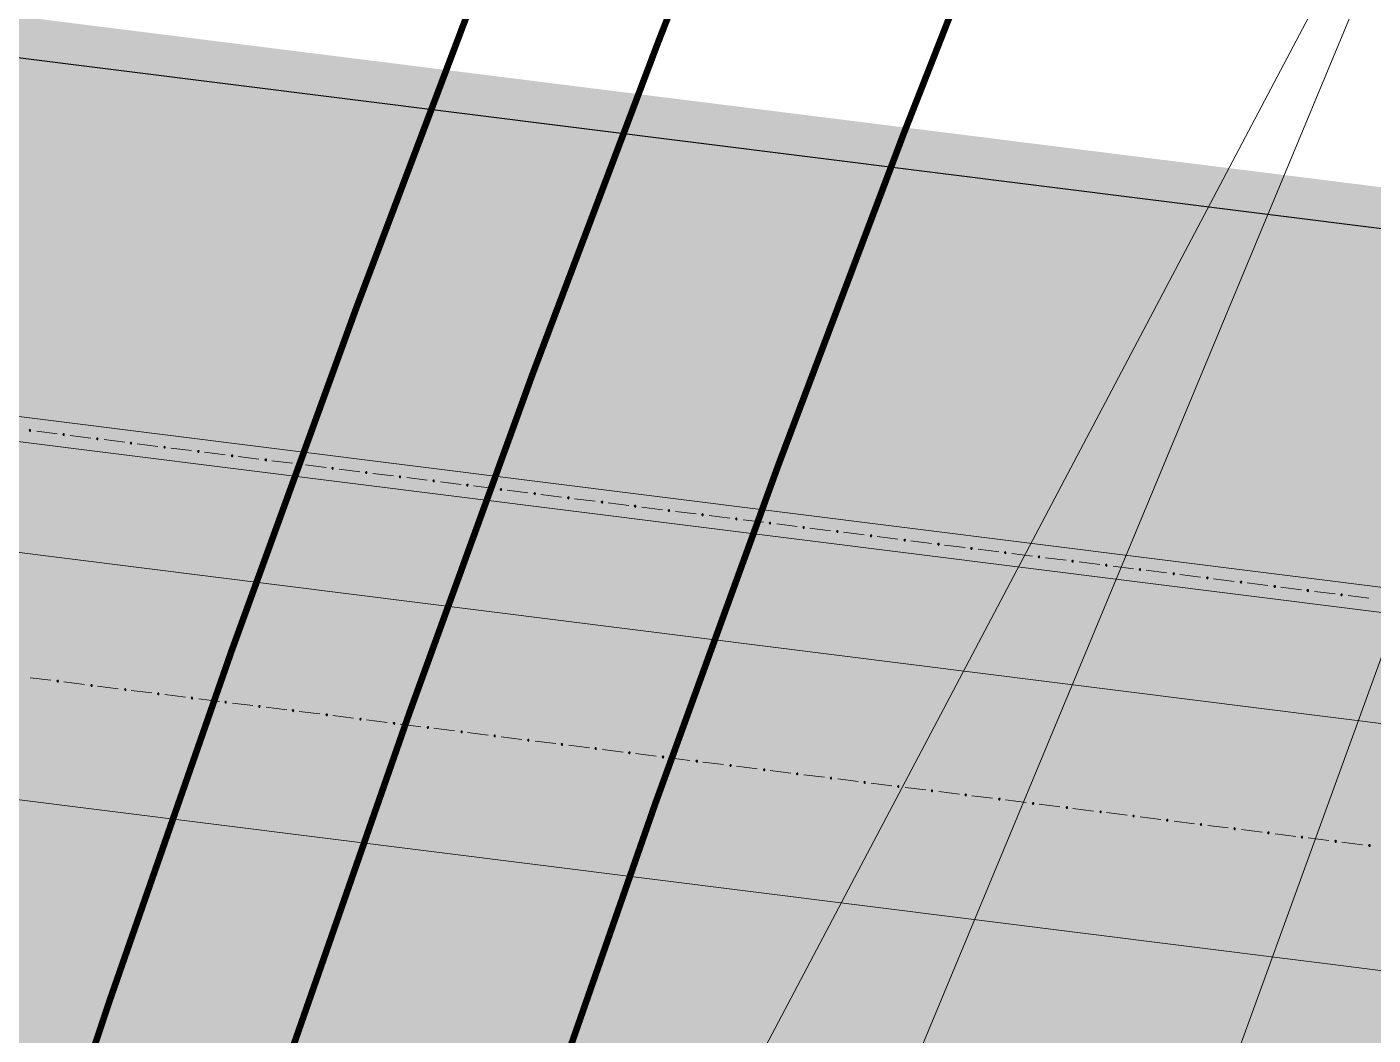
# Model space of a CAD drawing. Header units: metres. Extents: x -4 to 509425, y 7549 to 4732445.
# Drawn here: x 476002.82 to 476019.26, y 4719789.61 to 4719801.93 of the extents above; entities that cross this region are included whole.
import ezdxf

# ---------------------------------------------------------------- set-up
doc = ezdxf.new("R2010")
doc.units = ezdxf.units.M
doc.header["$LTSCALE"] = 0.01
doc.header["$MEASUREMENT"] = 0
doc.linetypes.add('DASHDOT', pattern=[1, 0.5, -0.25, 0, -0.25])
doc.layers.get('0').update_dxf_attribs({"lineweight": 0})
for name, color, linetype in [('_SUBESTACIÓN', 1, 'Continuous'), ('AFECTACION', 7, 'Continuous'), ('NUDO GAROÑA', 211, 'Continuous'), ('SUBESTACION LA VID', 253, 'Continuous')]:
    doc.layers.add(name, color=color, linetype=linetype)
doc.layers.add('Dist. Explosiva (Arbolado)', color=68, linetype='Continuous', lineweight=0)
doc.layers.add('Zona No Edificación', color=250, linetype='Continuous', lineweight=0)

# ---------------------------------------------------------------- blocks, each defined once
blk = doc.blocks.new('A$Cfff6051d')
at = {"layer": 'SUBESTACION LA VID', "transparency": 33554687}
h = blk.add_hatch(color=256, dxfattribs=at)
h.dxf.hatch_style = 2
h.paths.add_polyline_path([(476002.865, 4719796.996), (476002.866, 4719797.005), (476002.858, 4719797.006), (476002.848, 4719796.998), (476002.856, 4719796.989), (476002.864, 4719796.988)])
h = blk.add_hatch(color=256, dxfattribs=at)
h.dxf.hatch_style = 2
h.paths.add_polyline_path([(476003.277, 4719796.945), (476003.278, 4719796.953), (476003.269, 4719796.954), (476003.26, 4719796.947), (476003.267, 4719796.937), (476003.276, 4719796.936)])
h = blk.add_hatch(color=256, dxfattribs=at)
h.dxf.hatch_style = 2
h.paths.add_polyline_path([(476003.688, 4719796.893), (476003.689, 4719796.902), (476003.681, 4719796.903), (476003.671, 4719796.895), (476003.679, 4719796.886), (476003.687, 4719796.885)])
h = blk.add_hatch(color=256, dxfattribs=at)
h.dxf.hatch_style = 2
h.paths.add_polyline_path([(476004.1, 4719796.842), (476004.101, 4719796.85), (476004.092, 4719796.851), (476004.083, 4719796.844), (476004.09, 4719796.834), (476004.099, 4719796.833)])
h = blk.add_hatch(color=256, dxfattribs=at)
h.dxf.hatch_style = 2
h.paths.add_polyline_path([(476004.511, 4719796.79), (476004.512, 4719796.798), (476004.504, 4719796.799), (476004.495, 4719796.792), (476004.502, 4719796.783), (476004.51, 4719796.782)])
h = blk.add_hatch(color=256, dxfattribs=at)
h.dxf.hatch_style = 2
h.paths.add_polyline_path([(476004.923, 4719796.738), (476004.924, 4719796.747), (476004.916, 4719796.748), (476004.906, 4719796.74), (476004.914, 4719796.731), (476004.922, 4719796.73)])
h = blk.add_hatch(color=256, dxfattribs=at)
h.dxf.hatch_style = 2
h.paths.add_polyline_path([(476005.335, 4719796.687), (476005.336, 4719796.695), (476005.327, 4719796.696), (476005.318, 4719796.689), (476005.325, 4719796.679), (476005.334, 4719796.678)])
h = blk.add_hatch(color=256, dxfattribs=at)
h.dxf.hatch_style = 2
h.paths.add_polyline_path([(476005.746, 4719796.635), (476005.747, 4719796.644), (476005.739, 4719796.645), (476005.729, 4719796.637), (476005.737, 4719796.628), (476005.745, 4719796.627)])
h = blk.add_hatch(color=256, dxfattribs=at)
h.dxf.hatch_style = 2
h.paths.add_polyline_path([(476006.158, 4719796.584), (476006.159, 4719796.592), (476006.151, 4719796.593), (476006.141, 4719796.586), (476006.148, 4719796.576), (476006.157, 4719796.575)])
h = blk.add_hatch(color=256, dxfattribs=at)
h.dxf.hatch_style = 2
h.paths.add_polyline_path([(476006.561, 4719796.533), (476006.562, 4719796.541), (476006.554, 4719796.542), (476006.544, 4719796.535), (476006.552, 4719796.526), (476006.56, 4719796.525)])
h = blk.add_hatch(color=256, dxfattribs=at)
h.dxf.hatch_style = 2
h.paths.add_polyline_path([(476006.973, 4719796.481), (476006.974, 4719796.49), (476006.965, 4719796.491), (476006.956, 4719796.483), (476006.963, 4719796.474), (476006.972, 4719796.473)])
h = blk.add_hatch(color=256, dxfattribs=at)
h.dxf.hatch_style = 2
h.paths.add_polyline_path([(476007.384, 4719796.43), (476007.385, 4719796.438), (476007.377, 4719796.439), (476007.368, 4719796.432), (476007.375, 4719796.422), (476007.383, 4719796.421)])
h = blk.add_hatch(color=256, dxfattribs=at)
h.dxf.hatch_style = 2
h.paths.add_polyline_path([(476007.796, 4719796.378), (476007.797, 4719796.387), (476007.789, 4719796.388), (476007.779, 4719796.38), (476007.786, 4719796.371), (476007.795, 4719796.37)])
h = blk.add_hatch(color=256, dxfattribs=at)
h.dxf.hatch_style = 2
h.paths.add_polyline_path([(476008.208, 4719796.327), (476008.209, 4719796.335), (476008.2, 4719796.336), (476008.191, 4719796.329), (476008.198, 4719796.319), (476008.207, 4719796.318)])
h = blk.add_hatch(color=256, dxfattribs=at)
h.dxf.hatch_style = 2
h.paths.add_polyline_path([(476008.619, 4719796.275), (476008.62, 4719796.283), (476008.612, 4719796.284), (476008.602, 4719796.277), (476008.61, 4719796.268), (476008.618, 4719796.267)])
h = blk.add_hatch(color=256, dxfattribs=at)
h.dxf.hatch_style = 2
h.paths.add_polyline_path([(476009.031, 4719796.223), (476009.032, 4719796.232), (476009.023, 4719796.233), (476009.014, 4719796.225), (476009.021, 4719796.216), (476009.03, 4719796.215)])
h = blk.add_hatch(color=256, dxfattribs=at)
h.dxf.hatch_style = 2
h.paths.add_polyline_path([(476009.442, 4719796.172), (476009.443, 4719796.18), (476009.435, 4719796.181), (476009.426, 4719796.174), (476009.433, 4719796.164), (476009.441, 4719796.163)])
h = blk.add_hatch(color=256, dxfattribs=at)
h.dxf.hatch_style = 2
h.paths.add_polyline_path([(476009.854, 4719796.12), (476009.855, 4719796.129), (476009.847, 4719796.13), (476009.837, 4719796.122), (476009.845, 4719796.113), (476009.853, 4719796.112)])
h = blk.add_hatch(color=256, dxfattribs=at)
h.dxf.hatch_style = 2
h.paths.add_polyline_path([(476010.257, 4719796.07), (476010.258, 4719796.078), (476010.25, 4719796.079), (476010.24, 4719796.072), (476010.248, 4719796.062), (476010.256, 4719796.061)])
h = blk.add_hatch(color=256, dxfattribs=at)
h.dxf.hatch_style = 2
h.paths.add_polyline_path([(476010.669, 4719796.018), (476010.67, 4719796.026), (476010.662, 4719796.027), (476010.652, 4719796.02), (476010.659, 4719796.011), (476010.668, 4719796.01)])
h = blk.add_hatch(color=256, dxfattribs=at)
h.dxf.hatch_style = 2
h.paths.add_polyline_path([(476011.08, 4719795.966), (476011.082, 4719795.975), (476011.073, 4719795.976), (476011.064, 4719795.968), (476011.071, 4719795.959), (476011.079, 4719795.958)])
h = blk.add_hatch(color=256, dxfattribs=at)
h.dxf.hatch_style = 2
h.paths.add_polyline_path([(476011.492, 4719795.915), (476011.493, 4719795.923), (476011.485, 4719795.924), (476011.475, 4719795.917), (476011.483, 4719795.907), (476011.491, 4719795.906)])
h = blk.add_hatch(color=256, dxfattribs=at)
h.dxf.hatch_style = 2
h.paths.add_polyline_path([(476011.904, 4719795.863), (476011.905, 4719795.872), (476011.896, 4719795.873), (476011.887, 4719795.865), (476011.894, 4719795.856), (476011.903, 4719795.855)])
h = blk.add_hatch(color=256, dxfattribs=at)
h.dxf.hatch_style = 2
h.paths.add_polyline_path([(476012.315, 4719795.812), (476012.316, 4719795.82), (476012.308, 4719795.821), (476012.299, 4719795.814), (476012.306, 4719795.804), (476012.314, 4719795.803)])
h = blk.add_hatch(color=256, dxfattribs=at)
h.dxf.hatch_style = 2
h.paths.add_polyline_path([(476012.727, 4719795.76), (476012.728, 4719795.768), (476012.72, 4719795.769), (476012.71, 4719795.762), (476012.717, 4719795.753), (476012.726, 4719795.752)])
h = blk.add_hatch(color=256, dxfattribs=at)
h.dxf.hatch_style = 2
h.paths.add_polyline_path([(476013.139, 4719795.708), (476013.14, 4719795.717), (476013.131, 4719795.718), (476013.122, 4719795.71), (476013.129, 4719795.701), (476013.138, 4719795.7)])
h = blk.add_hatch(color=256, dxfattribs=at)
h.dxf.hatch_style = 2
h.paths.add_polyline_path([(476013.55, 4719795.657), (476013.551, 4719795.665), (476013.543, 4719795.666), (476013.533, 4719795.659), (476013.541, 4719795.649), (476013.549, 4719795.648)])
h = blk.add_hatch(color=256, dxfattribs=at)
h.dxf.hatch_style = 2
h.paths.add_polyline_path([(476013.962, 4719795.605), (476013.963, 4719795.614), (476013.954, 4719795.615), (476013.945, 4719795.607), (476013.952, 4719795.598), (476013.961, 4719795.597)])
h = blk.add_hatch(color=256, dxfattribs=at)
h.dxf.hatch_style = 2
h.paths.add_polyline_path([(476014.365, 4719795.555), (476014.366, 4719795.563), (476014.358, 4719795.564), (476014.348, 4719795.557), (476014.356, 4719795.547), (476014.364, 4719795.546)])
h = blk.add_hatch(color=256, dxfattribs=at)
h.dxf.hatch_style = 2
h.paths.add_polyline_path([(476014.777, 4719795.503), (476014.778, 4719795.511), (476014.769, 4719795.512), (476014.76, 4719795.505), (476014.767, 4719795.496), (476014.776, 4719795.495)])
h = blk.add_hatch(color=256, dxfattribs=at)
h.dxf.hatch_style = 2
h.paths.add_polyline_path([(476015.188, 4719795.451), (476015.189, 4719795.46), (476015.181, 4719795.461), (476015.171, 4719795.453), (476015.179, 4719795.444), (476015.187, 4719795.443)])
h = blk.add_hatch(color=256, dxfattribs=at)
h.dxf.hatch_style = 2
h.paths.add_polyline_path([(476015.6, 4719795.4), (476015.601, 4719795.408), (476015.593, 4719795.409), (476015.583, 4719795.402), (476015.59, 4719795.392), (476015.599, 4719795.391)])
h = blk.add_hatch(color=256, dxfattribs=at)
h.dxf.hatch_style = 2
h.paths.add_polyline_path([(476016.011, 4719795.348), (476016.013, 4719795.357), (476016.004, 4719795.358), (476015.995, 4719795.35), (476016.002, 4719795.341), (476016.01, 4719795.34)])
h = blk.add_hatch(color=256, dxfattribs=at)
h.dxf.hatch_style = 2
h.paths.add_polyline_path([(476016.423, 4719795.297), (476016.424, 4719795.305), (476016.416, 4719795.306), (476016.406, 4719795.299), (476016.414, 4719795.289), (476016.422, 4719795.288)])
h = blk.add_hatch(color=256, dxfattribs=at)
h.dxf.hatch_style = 2
h.paths.add_polyline_path([(476016.835, 4719795.245), (476016.836, 4719795.253), (476016.827, 4719795.254), (476016.818, 4719795.247), (476016.825, 4719795.238), (476016.834, 4719795.237)])
h = blk.add_hatch(color=256, dxfattribs=at)
h.dxf.hatch_style = 2
h.paths.add_polyline_path([(476017.246, 4719795.193), (476017.247, 4719795.202), (476017.239, 4719795.203), (476017.23, 4719795.195), (476017.237, 4719795.186), (476017.245, 4719795.185)])
h = blk.add_hatch(color=256, dxfattribs=at)
h.dxf.hatch_style = 2
h.paths.add_polyline_path([(476017.658, 4719795.142), (476017.659, 4719795.15), (476017.651, 4719795.151), (476017.641, 4719795.144), (476017.648, 4719795.134), (476017.657, 4719795.133)])
h = blk.add_hatch(color=256, dxfattribs=at)
h.dxf.hatch_style = 2
h.paths.add_polyline_path([(476018.07, 4719795.09), (476018.071, 4719795.099), (476018.062, 4719795.1), (476018.053, 4719795.092), (476018.06, 4719795.083), (476018.069, 4719795.082)])
h = blk.add_hatch(color=256, dxfattribs=at)
h.dxf.hatch_style = 2
h.paths.add_polyline_path([(476018.473, 4719795.04), (476018.474, 4719795.048), (476018.465, 4719795.049), (476018.456, 4719795.042), (476018.463, 4719795.032), (476018.472, 4719795.031)])
h = blk.add_hatch(color=256, dxfattribs=at)
h.dxf.hatch_style = 2
h.paths.add_polyline_path([(476018.884, 4719794.988), (476018.885, 4719794.996), (476018.877, 4719794.997), (476018.868, 4719794.99), (476018.875, 4719794.981), (476018.883, 4719794.98)])
h = blk.add_hatch(color=256, dxfattribs=at)
h.dxf.hatch_style = 2
h.paths.add_polyline_path([(476003.206, 4719793.933), (476003.207, 4719793.942), (476003.199, 4719793.943), (476003.189, 4719793.935), (476003.197, 4719793.926), (476003.205, 4719793.925)])
h = blk.add_hatch(color=256, dxfattribs=at)
h.dxf.hatch_style = 2
h.paths.add_polyline_path([(476003.618, 4719793.882), (476003.619, 4719793.89), (476003.61, 4719793.891), (476003.601, 4719793.884), (476003.608, 4719793.874), (476003.617, 4719793.873)])
h = blk.add_hatch(color=256, dxfattribs=at)
h.dxf.hatch_style = 2
h.paths.add_polyline_path([(476004.029, 4719793.83), (476004.03, 4719793.838), (476004.022, 4719793.839), (476004.013, 4719793.832), (476004.02, 4719793.823), (476004.028, 4719793.821)])
h = blk.add_hatch(color=256, dxfattribs=at)
h.dxf.hatch_style = 2
h.paths.add_polyline_path([(476004.433, 4719793.779), (476004.434, 4719793.788), (476004.425, 4719793.789), (476004.416, 4719793.781), (476004.423, 4719793.772), (476004.432, 4719793.771)])
h = blk.add_hatch(color=256, dxfattribs=at)
h.dxf.hatch_style = 2
h.paths.add_polyline_path([(476004.844, 4719793.728), (476004.845, 4719793.736), (476004.837, 4719793.737), (476004.827, 4719793.73), (476004.835, 4719793.72), (476004.843, 4719793.719)])
h = blk.add_hatch(color=256, dxfattribs=at)
h.dxf.hatch_style = 2
h.paths.add_polyline_path([(476005.256, 4719793.676), (476005.257, 4719793.685), (476005.249, 4719793.686), (476005.239, 4719793.678), (476005.246, 4719793.669), (476005.255, 4719793.668)])
h = blk.add_hatch(color=256, dxfattribs=at)
h.dxf.hatch_style = 2
h.paths.add_polyline_path([(476005.667, 4719793.625), (476005.669, 4719793.633), (476005.66, 4719793.634), (476005.651, 4719793.627), (476005.658, 4719793.617), (476005.666, 4719793.616)])
h = blk.add_hatch(color=256, dxfattribs=at)
h.dxf.hatch_style = 2
h.paths.add_polyline_path([(476006.079, 4719793.573), (476006.08, 4719793.581), (476006.072, 4719793.582), (476006.062, 4719793.575), (476006.07, 4719793.566), (476006.078, 4719793.565)])
h = blk.add_hatch(color=256, dxfattribs=at)
h.dxf.hatch_style = 2
h.paths.add_polyline_path([(476006.491, 4719793.521), (476006.492, 4719793.53), (476006.483, 4719793.531), (476006.474, 4719793.523), (476006.481, 4719793.514), (476006.49, 4719793.513)])
h = blk.add_hatch(color=256, dxfattribs=at)
h.dxf.hatch_style = 2
h.paths.add_polyline_path([(476006.902, 4719793.47), (476006.903, 4719793.478), (476006.895, 4719793.479), (476006.886, 4719793.472), (476006.893, 4719793.462), (476006.901, 4719793.461)])
h = blk.add_hatch(color=256, dxfattribs=at)
h.dxf.hatch_style = 2
h.paths.add_polyline_path([(476007.314, 4719793.418), (476007.315, 4719793.427), (476007.307, 4719793.428), (476007.297, 4719793.42), (476007.304, 4719793.411), (476007.313, 4719793.41)])
h = blk.add_hatch(color=256, dxfattribs=at)
h.dxf.hatch_style = 2
h.paths.add_polyline_path([(476007.726, 4719793.367), (476007.727, 4719793.375), (476007.718, 4719793.376), (476007.709, 4719793.369), (476007.716, 4719793.359), (476007.724, 4719793.358)])
h = blk.add_hatch(color=256, dxfattribs=at)
h.dxf.hatch_style = 2
h.paths.add_polyline_path([(476008.137, 4719793.315), (476008.138, 4719793.323), (476008.13, 4719793.324), (476008.12, 4719793.317), (476008.128, 4719793.308), (476008.136, 4719793.307)])
h = blk.add_hatch(color=256, dxfattribs=at)
h.dxf.hatch_style = 2
h.paths.add_polyline_path([(476008.54, 4719793.264), (476008.541, 4719793.273), (476008.533, 4719793.274), (476008.524, 4719793.266), (476008.531, 4719793.257), (476008.539, 4719793.256)])
h = blk.add_hatch(color=256, dxfattribs=at)
h.dxf.hatch_style = 2
h.paths.add_polyline_path([(476008.952, 4719793.213), (476008.953, 4719793.221), (476008.945, 4719793.222), (476008.935, 4719793.215), (476008.943, 4719793.205), (476008.951, 4719793.204)])
h = blk.add_hatch(color=256, dxfattribs=at)
h.dxf.hatch_style = 2
h.paths.add_polyline_path([(476009.364, 4719793.161), (476009.365, 4719793.17), (476009.356, 4719793.171), (476009.347, 4719793.163), (476009.354, 4719793.154), (476009.363, 4719793.153)])
h = blk.add_hatch(color=256, dxfattribs=at)
h.dxf.hatch_style = 2
h.paths.add_polyline_path([(476009.775, 4719793.11), (476009.776, 4719793.118), (476009.768, 4719793.119), (476009.758, 4719793.112), (476009.766, 4719793.102), (476009.774, 4719793.101)])
h = blk.add_hatch(color=256, dxfattribs=at)
h.dxf.hatch_style = 2
h.paths.add_polyline_path([(476010.187, 4719793.058), (476010.188, 4719793.066), (476010.18, 4719793.067), (476010.17, 4719793.06), (476010.177, 4719793.051), (476010.186, 4719793.05)])
h = blk.add_hatch(color=256, dxfattribs=at)
h.dxf.hatch_style = 2
h.paths.add_polyline_path([(476010.598, 4719793.006), (476010.6, 4719793.015), (476010.591, 4719793.016), (476010.582, 4719793.008), (476010.589, 4719792.999), (476010.597, 4719792.998)])
h = blk.add_hatch(color=256, dxfattribs=at)
h.dxf.hatch_style = 2
h.paths.add_polyline_path([(476011.01, 4719792.955), (476011.011, 4719792.963), (476011.003, 4719792.964), (476010.993, 4719792.957), (476011.001, 4719792.947), (476011.009, 4719792.946)])
h = blk.add_hatch(color=256, dxfattribs=at)
h.dxf.hatch_style = 2
h.paths.add_polyline_path([(476011.422, 4719792.903), (476011.423, 4719792.912), (476011.414, 4719792.913), (476011.405, 4719792.905), (476011.412, 4719792.896), (476011.421, 4719792.895)])
h = blk.add_hatch(color=256, dxfattribs=at)
h.dxf.hatch_style = 2
h.paths.add_polyline_path([(476011.833, 4719792.852), (476011.834, 4719792.86), (476011.826, 4719792.861), (476011.817, 4719792.854), (476011.824, 4719792.844), (476011.832, 4719792.843)])
h = blk.add_hatch(color=256, dxfattribs=at)
h.dxf.hatch_style = 2
h.paths.add_polyline_path([(476012.237, 4719792.801), (476012.238, 4719792.809), (476012.229, 4719792.81), (476012.22, 4719792.803), (476012.227, 4719792.794), (476012.235, 4719792.793)])
h = blk.add_hatch(color=256, dxfattribs=at)
h.dxf.hatch_style = 2
h.paths.add_polyline_path([(476012.648, 4719792.749), (476012.649, 4719792.758), (476012.641, 4719792.759), (476012.631, 4719792.751), (476012.639, 4719792.742), (476012.647, 4719792.741)])
h = blk.add_hatch(color=256, dxfattribs=at)
h.dxf.hatch_style = 2
h.paths.add_polyline_path([(476013.06, 4719792.698), (476013.061, 4719792.706), (476013.052, 4719792.707), (476013.043, 4719792.7), (476013.05, 4719792.69), (476013.059, 4719792.689)])
h = blk.add_hatch(color=256, dxfattribs=at)
h.dxf.hatch_style = 2
h.paths.add_polyline_path([(476013.471, 4719792.646), (476013.472, 4719792.655), (476013.464, 4719792.656), (476013.455, 4719792.648), (476013.462, 4719792.639), (476013.47, 4719792.638)])
h = blk.add_hatch(color=256, dxfattribs=at)
h.dxf.hatch_style = 2
h.paths.add_polyline_path([(476013.883, 4719792.595), (476013.884, 4719792.603), (476013.876, 4719792.604), (476013.866, 4719792.597), (476013.874, 4719792.587), (476013.882, 4719792.586)])
h = blk.add_hatch(color=256, dxfattribs=at)
h.dxf.hatch_style = 2
h.paths.add_polyline_path([(476014.295, 4719792.543), (476014.296, 4719792.551), (476014.287, 4719792.552), (476014.278, 4719792.545), (476014.285, 4719792.536), (476014.294, 4719792.535)])
h = blk.add_hatch(color=256, dxfattribs=at)
h.dxf.hatch_style = 2
h.paths.add_polyline_path([(476014.706, 4719792.491), (476014.707, 4719792.5), (476014.699, 4719792.501), (476014.689, 4719792.493), (476014.697, 4719792.484), (476014.705, 4719792.483)])
h = blk.add_hatch(color=256, dxfattribs=at)
h.dxf.hatch_style = 2
h.paths.add_polyline_path([(476015.118, 4719792.44), (476015.119, 4719792.448), (476015.11, 4719792.449), (476015.101, 4719792.442), (476015.108, 4719792.432), (476015.117, 4719792.431)])
h = blk.add_hatch(color=256, dxfattribs=at)
h.dxf.hatch_style = 2
h.paths.add_polyline_path([(476015.529, 4719792.388), (476015.531, 4719792.397), (476015.522, 4719792.398), (476015.513, 4719792.39), (476015.52, 4719792.381), (476015.528, 4719792.38)])
h = blk.add_hatch(color=256, dxfattribs=at)
h.dxf.hatch_style = 2
h.paths.add_polyline_path([(476015.941, 4719792.337), (476015.942, 4719792.345), (476015.934, 4719792.346), (476015.924, 4719792.339), (476015.932, 4719792.329), (476015.94, 4719792.328)])
h = blk.add_hatch(color=256, dxfattribs=at)
h.dxf.hatch_style = 2
h.paths.add_polyline_path([(476016.344, 4719792.286), (476016.345, 4719792.294), (476016.337, 4719792.295), (476016.327, 4719792.288), (476016.335, 4719792.279), (476016.343, 4719792.278)])
h = blk.add_hatch(color=256, dxfattribs=at)
h.dxf.hatch_style = 2
h.paths.add_polyline_path([(476016.756, 4719792.234), (476016.757, 4719792.243), (476016.749, 4719792.244), (476016.739, 4719792.236), (476016.746, 4719792.227), (476016.755, 4719792.226)])
h = blk.add_hatch(color=256, dxfattribs=at)
h.dxf.hatch_style = 2
h.paths.add_polyline_path([(476017.168, 4719792.183), (476017.169, 4719792.191), (476017.16, 4719792.192), (476017.151, 4719792.185), (476017.158, 4719792.175), (476017.166, 4719792.174)])
h = blk.add_hatch(color=256, dxfattribs=at)
h.dxf.hatch_style = 2
h.paths.add_polyline_path([(476017.579, 4719792.131), (476017.58, 4719792.14), (476017.572, 4719792.141), (476017.562, 4719792.133), (476017.57, 4719792.124), (476017.578, 4719792.123)])
h = blk.add_hatch(color=256, dxfattribs=at)
h.dxf.hatch_style = 2
h.paths.add_polyline_path([(476017.991, 4719792.08), (476017.992, 4719792.088), (476017.983, 4719792.089), (476017.974, 4719792.082), (476017.981, 4719792.072), (476017.99, 4719792.071)])
h = blk.add_hatch(color=256, dxfattribs=at)
h.dxf.hatch_style = 2
h.paths.add_polyline_path([(476018.402, 4719792.028), (476018.403, 4719792.036), (476018.395, 4719792.037), (476018.386, 4719792.03), (476018.393, 4719792.021), (476018.401, 4719792.02)])
h = blk.add_hatch(color=256, dxfattribs=at)
h.dxf.hatch_style = 2
h.paths.add_polyline_path([(476018.814, 4719791.976), (476018.815, 4719791.985), (476018.807, 4719791.986), (476018.797, 4719791.978), (476018.805, 4719791.969), (476018.813, 4719791.968)])
h = blk.add_hatch(color=256, dxfattribs=at)
h.dxf.hatch_style = 2
h.paths.add_polyline_path([(476019.226, 4719791.925), (476019.227, 4719791.933), (476019.218, 4719791.934), (476019.209, 4719791.927), (476019.216, 4719791.917), (476019.225, 4719791.916)])
at = {"layer": 'SUBESTACION LA VID', "lineweight": 15}
for p, q in [((476079.768, 4719785.845), (475981.3, 4719798.19)), ((476002.941, 4719796.987), (476003.193, 4719796.955)), ((476003.352, 4719796.935), (476003.604, 4719796.904)), ((476003.764, 4719796.884), (476004.016, 4719796.852)), ((476004.167, 4719796.833), (476004.419, 4719796.802)), ((476004.579, 4719796.781), (476004.831, 4719796.75)), ((476004.99, 4719796.73), (476005.242, 4719796.698)), ((476005.402, 4719796.678), (476005.654, 4719796.647)), ((476005.813, 4719796.627), (476006.065, 4719796.595)), ((476006.225, 4719796.575), (476006.477, 4719796.543)), ((476006.637, 4719796.523), (476006.889, 4719796.492)), ((476007.048, 4719796.472), (476007.3, 4719796.44)), ((476007.46, 4719796.42), (476007.712, 4719796.389)), ((476007.872, 4719796.369), (476008.124, 4719796.337)), ((476008.275, 4719796.318), (476008.527, 4719796.287)), ((476008.686, 4719796.267), (476008.938, 4719796.235)), ((476009.098, 4719796.215), (476009.35, 4719796.183)), ((476009.51, 4719796.163), (476009.762, 4719796.132)), ((476009.921, 4719796.112), (476010.173, 4719796.08)), ((476010.333, 4719796.06), (476010.585, 4719796.028)), ((476010.744, 4719796.008), (476010.996, 4719795.977)), ((476011.156, 4719795.957), (476011.408, 4719795.925)), ((476011.568, 4719795.905), (476011.82, 4719795.874)), ((476011.979, 4719795.854), (476012.231, 4719795.822)), ((476012.383, 4719795.803), (476012.635, 4719795.772)), ((476012.794, 4719795.752), (476013.046, 4719795.72)), ((476013.206, 4719795.7), (476013.458, 4719795.668)), ((476013.617, 4719795.648), (476013.869, 4719795.617)), ((476014.029, 4719795.597), (476014.281, 4719795.565)), ((476014.441, 4719795.545), (476014.693, 4719795.514)), ((476014.852, 4719795.494), (476015.104, 4719795.462)), ((476015.264, 4719795.442), (476015.516, 4719795.41)), ((476015.675, 4719795.39), (476015.927, 4719795.359)), ((476078.404, 4719782.995), (475980.927, 4719795.216)), ((476016.087, 4719795.339), (476016.339, 4719795.307)), ((476016.49, 4719795.288), (476016.742, 4719795.257)), ((476016.902, 4719795.237), (476017.154, 4719795.205)), ((476017.314, 4719795.185), (476017.566, 4719795.153)), ((476017.725, 4719795.133), (476017.977, 4719795.102)), ((476018.137, 4719795.082), (476018.389, 4719795.05)), ((476018.548, 4719795.03), (476018.8, 4719794.999)), ((476018.96, 4719794.979), (476019.212, 4719794.947)), ((476003.114, 4719793.945), (476002.862, 4719793.976)), ((476003.525, 4719793.893), (476003.273, 4719793.925)), ((476003.937, 4719793.841), (476003.685, 4719793.873)), ((476004.349, 4719793.79), (476004.097, 4719793.821)), ((476004.76, 4719793.738), (476004.508, 4719793.77)), ((476005.172, 4719793.687), (476004.92, 4719793.718)), ((476005.583, 4719793.635), (476005.331, 4719793.667)), ((476005.995, 4719793.583), (476005.743, 4719793.615)), ((476006.398, 4719793.533), (476006.146, 4719793.565)), ((476006.81, 4719793.481), (476006.558, 4719793.513)), ((476007.222, 4719793.43), (476006.97, 4719793.461)), ((476007.633, 4719793.378), (476007.381, 4719793.41)), ((476008.045, 4719793.326), (476007.793, 4719793.358)), ((476008.456, 4719793.275), (476008.204, 4719793.306)), ((476008.868, 4719793.223), (476008.616, 4719793.255)), ((476009.28, 4719793.172), (476009.028, 4719793.203)), ((476009.691, 4719793.12), (476009.439, 4719793.152)), ((476010.103, 4719793.068), (476009.851, 4719793.1)), ((476010.506, 4719793.018), (476010.254, 4719793.05)), ((476010.918, 4719792.966), (476010.666, 4719792.998)), ((476011.329, 4719792.915), (476011.077, 4719792.946)), ((476011.741, 4719792.863), (476011.489, 4719792.895)), ((476012.153, 4719792.812), (476011.901, 4719792.843)), ((476012.564, 4719792.76), (476012.312, 4719792.791)), ((476012.976, 4719792.708), (476012.724, 4719792.74)), ((476013.387, 4719792.657), (476013.135, 4719792.688)), ((476013.799, 4719792.605), (476013.547, 4719792.637)), ((476014.211, 4719792.553), (476013.959, 4719792.585)), ((476014.614, 4719792.503), (476014.362, 4719792.535)), ((476015.025, 4719792.451), (476014.773, 4719792.483)), ((476015.437, 4719792.4), (476015.185, 4719792.431)), ((476015.849, 4719792.348), (476015.597, 4719792.38)), ((476016.26, 4719792.297), (476016.008, 4719792.328)), ((476016.672, 4719792.245), (476016.42, 4719792.277)), ((476017.084, 4719792.193), (476016.832, 4719792.225)), ((476017.495, 4719792.142), (476017.243, 4719792.173)), ((476017.907, 4719792.09), (476017.655, 4719792.122)), ((476018.318, 4719792.038), (476018.066, 4719792.07)), ((476018.722, 4719791.988), (476018.47, 4719792.02)), ((476019.133, 4719791.936), (476018.881, 4719791.968))]:
    blk.add_line(p, q, dxfattribs=at)
for points in [[(475956.756, 4719712.129), (475967.964, 4719801.525), (476089.55, 4719786.282), (476086.094, 4719758.712), (476078.306, 4719696.592), (475956.719, 4719711.835)], [(475957.05, 4719712.092), (475968.22, 4719801.186), (476089.218, 4719786.017), (476085.8, 4719758.749), (476078.049, 4719696.923), (475957.05, 4719712.092)]]:
    blk.add_lwpolyline(points, dxfattribs=at)
at = {"layer": 'SUBESTACION LA VID'}
for points in [[(476002.865, 4719796.996), (476002.866, 4719797.005), (476002.858, 4719797.006), (476002.848, 4719796.998), (476002.856, 4719796.989), (476002.864, 4719796.988)], [(476003.277, 4719796.945), (476003.278, 4719796.953), (476003.269, 4719796.954), (476003.26, 4719796.947), (476003.267, 4719796.937), (476003.276, 4719796.936)], [(476003.688, 4719796.893), (476003.689, 4719796.902), (476003.681, 4719796.903), (476003.671, 4719796.895), (476003.679, 4719796.886), (476003.687, 4719796.885)], [(476004.1, 4719796.842), (476004.101, 4719796.85), (476004.092, 4719796.851), (476004.083, 4719796.844), (476004.09, 4719796.834), (476004.099, 4719796.833)], [(476004.511, 4719796.79), (476004.512, 4719796.798), (476004.504, 4719796.799), (476004.495, 4719796.792), (476004.502, 4719796.783), (476004.51, 4719796.782)], [(476004.923, 4719796.738), (476004.924, 4719796.747), (476004.916, 4719796.748), (476004.906, 4719796.74), (476004.914, 4719796.731), (476004.922, 4719796.73)], [(476005.335, 4719796.687), (476005.336, 4719796.695), (476005.327, 4719796.696), (476005.318, 4719796.689), (476005.325, 4719796.679), (476005.334, 4719796.678)], [(476005.746, 4719796.635), (476005.747, 4719796.644), (476005.739, 4719796.645), (476005.729, 4719796.637), (476005.737, 4719796.628), (476005.745, 4719796.627)], [(476006.158, 4719796.584), (476006.159, 4719796.592), (476006.151, 4719796.593), (476006.141, 4719796.586), (476006.148, 4719796.576), (476006.157, 4719796.575)], [(476006.561, 4719796.533), (476006.562, 4719796.541), (476006.554, 4719796.542), (476006.544, 4719796.535), (476006.552, 4719796.526), (476006.56, 4719796.525)], [(476006.973, 4719796.481), (476006.974, 4719796.49), (476006.965, 4719796.491), (476006.956, 4719796.483), (476006.963, 4719796.474), (476006.972, 4719796.473)], [(476007.384, 4719796.43), (476007.385, 4719796.438), (476007.377, 4719796.439), (476007.368, 4719796.432), (476007.375, 4719796.422), (476007.383, 4719796.421)], [(476007.796, 4719796.378), (476007.797, 4719796.387), (476007.789, 4719796.388), (476007.779, 4719796.38), (476007.786, 4719796.371), (476007.795, 4719796.37)], [(476008.208, 4719796.327), (476008.209, 4719796.335), (476008.2, 4719796.336), (476008.191, 4719796.329), (476008.198, 4719796.319), (476008.207, 4719796.318)], [(476008.619, 4719796.275), (476008.62, 4719796.283), (476008.612, 4719796.284), (476008.602, 4719796.277), (476008.61, 4719796.268), (476008.618, 4719796.267)], [(476009.031, 4719796.223), (476009.032, 4719796.232), (476009.023, 4719796.233), (476009.014, 4719796.225), (476009.021, 4719796.216), (476009.03, 4719796.215)], [(476009.442, 4719796.172), (476009.443, 4719796.18), (476009.435, 4719796.181), (476009.426, 4719796.174), (476009.433, 4719796.164), (476009.441, 4719796.163)], [(476009.854, 4719796.12), (476009.855, 4719796.129), (476009.847, 4719796.13), (476009.837, 4719796.122), (476009.845, 4719796.113), (476009.853, 4719796.112)], [(476010.257, 4719796.07), (476010.258, 4719796.078), (476010.25, 4719796.079), (476010.24, 4719796.072), (476010.248, 4719796.062), (476010.256, 4719796.061)], [(476010.669, 4719796.018), (476010.67, 4719796.026), (476010.662, 4719796.027), (476010.652, 4719796.02), (476010.659, 4719796.011), (476010.668, 4719796.01)], [(476011.08, 4719795.966), (476011.082, 4719795.975), (476011.073, 4719795.976), (476011.064, 4719795.968), (476011.071, 4719795.959), (476011.079, 4719795.958)], [(476011.492, 4719795.915), (476011.493, 4719795.923), (476011.485, 4719795.924), (476011.475, 4719795.917), (476011.483, 4719795.907), (476011.491, 4719795.906)], [(476011.904, 4719795.863), (476011.905, 4719795.872), (476011.896, 4719795.873), (476011.887, 4719795.865), (476011.894, 4719795.856), (476011.903, 4719795.855)], [(476012.315, 4719795.812), (476012.316, 4719795.82), (476012.308, 4719795.821), (476012.299, 4719795.814), (476012.306, 4719795.804), (476012.314, 4719795.803)], [(476012.727, 4719795.76), (476012.728, 4719795.768), (476012.72, 4719795.769), (476012.71, 4719795.762), (476012.717, 4719795.753), (476012.726, 4719795.752)], [(476013.139, 4719795.708), (476013.14, 4719795.717), (476013.131, 4719795.718), (476013.122, 4719795.71), (476013.129, 4719795.701), (476013.138, 4719795.7)], [(476013.55, 4719795.657), (476013.551, 4719795.665), (476013.543, 4719795.666), (476013.533, 4719795.659), (476013.541, 4719795.649), (476013.549, 4719795.648)], [(476013.962, 4719795.605), (476013.963, 4719795.614), (476013.954, 4719795.615), (476013.945, 4719795.607), (476013.952, 4719795.598), (476013.961, 4719795.597)], [(476014.365, 4719795.555), (476014.366, 4719795.563), (476014.358, 4719795.564), (476014.348, 4719795.557), (476014.356, 4719795.547), (476014.364, 4719795.546)], [(476014.777, 4719795.503), (476014.778, 4719795.511), (476014.769, 4719795.512), (476014.76, 4719795.505), (476014.767, 4719795.496), (476014.776, 4719795.495)], [(476015.188, 4719795.451), (476015.189, 4719795.46), (476015.181, 4719795.461), (476015.171, 4719795.453), (476015.179, 4719795.444), (476015.187, 4719795.443)], [(476015.6, 4719795.4), (476015.601, 4719795.408), (476015.593, 4719795.409), (476015.583, 4719795.402), (476015.59, 4719795.392), (476015.599, 4719795.391)], [(476016.011, 4719795.348), (476016.013, 4719795.357), (476016.004, 4719795.358), (476015.995, 4719795.35), (476016.002, 4719795.341), (476016.01, 4719795.34)], [(476016.423, 4719795.297), (476016.424, 4719795.305), (476016.416, 4719795.306), (476016.406, 4719795.299), (476016.414, 4719795.289), (476016.422, 4719795.288)], [(476016.835, 4719795.245), (476016.836, 4719795.253), (476016.827, 4719795.254), (476016.818, 4719795.247), (476016.825, 4719795.238), (476016.834, 4719795.237)], [(476017.246, 4719795.193), (476017.247, 4719795.202), (476017.239, 4719795.203), (476017.23, 4719795.195), (476017.237, 4719795.186), (476017.245, 4719795.185)], [(476017.658, 4719795.142), (476017.659, 4719795.15), (476017.651, 4719795.151), (476017.641, 4719795.144), (476017.648, 4719795.134), (476017.657, 4719795.133)], [(476018.07, 4719795.09), (476018.071, 4719795.099), (476018.062, 4719795.1), (476018.053, 4719795.092), (476018.06, 4719795.083), (476018.069, 4719795.082)], [(476018.473, 4719795.04), (476018.474, 4719795.048), (476018.465, 4719795.049), (476018.456, 4719795.042), (476018.463, 4719795.032), (476018.472, 4719795.031)], [(476018.884, 4719794.988), (476018.885, 4719794.996), (476018.877, 4719794.997), (476018.868, 4719794.99), (476018.875, 4719794.981), (476018.883, 4719794.98)], [(476003.206, 4719793.933), (476003.207, 4719793.942), (476003.199, 4719793.943), (476003.189, 4719793.935), (476003.197, 4719793.926), (476003.205, 4719793.925)], [(476003.618, 4719793.882), (476003.619, 4719793.89), (476003.61, 4719793.891), (476003.601, 4719793.884), (476003.608, 4719793.874), (476003.617, 4719793.873)], [(476004.029, 4719793.83), (476004.03, 4719793.838), (476004.022, 4719793.839), (476004.013, 4719793.832), (476004.02, 4719793.823), (476004.028, 4719793.821)], [(476004.433, 4719793.779), (476004.434, 4719793.788), (476004.425, 4719793.789), (476004.416, 4719793.781), (476004.423, 4719793.772), (476004.432, 4719793.771)], [(476004.844, 4719793.728), (476004.845, 4719793.736), (476004.837, 4719793.737), (476004.827, 4719793.73), (476004.835, 4719793.72), (476004.843, 4719793.719)], [(476005.256, 4719793.676), (476005.257, 4719793.685), (476005.249, 4719793.686), (476005.239, 4719793.678), (476005.246, 4719793.669), (476005.255, 4719793.668)], [(476005.667, 4719793.625), (476005.669, 4719793.633), (476005.66, 4719793.634), (476005.651, 4719793.627), (476005.658, 4719793.617), (476005.666, 4719793.616)], [(476006.079, 4719793.573), (476006.08, 4719793.581), (476006.072, 4719793.582), (476006.062, 4719793.575), (476006.07, 4719793.566), (476006.078, 4719793.565)], [(476006.491, 4719793.521), (476006.492, 4719793.53), (476006.483, 4719793.531), (476006.474, 4719793.523), (476006.481, 4719793.514), (476006.49, 4719793.513)], [(476006.902, 4719793.47), (476006.903, 4719793.478), (476006.895, 4719793.479), (476006.886, 4719793.472), (476006.893, 4719793.462), (476006.901, 4719793.461)], [(476007.314, 4719793.418), (476007.315, 4719793.427), (476007.307, 4719793.428), (476007.297, 4719793.42), (476007.304, 4719793.411), (476007.313, 4719793.41)], [(476007.726, 4719793.367), (476007.727, 4719793.375), (476007.718, 4719793.376), (476007.709, 4719793.369), (476007.716, 4719793.359), (476007.724, 4719793.358)], [(476008.137, 4719793.315), (476008.138, 4719793.323), (476008.13, 4719793.324), (476008.12, 4719793.317), (476008.128, 4719793.308), (476008.136, 4719793.307)], [(476008.54, 4719793.264), (476008.541, 4719793.273), (476008.533, 4719793.274), (476008.524, 4719793.266), (476008.531, 4719793.257), (476008.539, 4719793.256)], [(476008.952, 4719793.213), (476008.953, 4719793.221), (476008.945, 4719793.222), (476008.935, 4719793.215), (476008.943, 4719793.205), (476008.951, 4719793.204)], [(476009.364, 4719793.161), (476009.365, 4719793.17), (476009.356, 4719793.171), (476009.347, 4719793.163), (476009.354, 4719793.154), (476009.363, 4719793.153)], [(476009.775, 4719793.11), (476009.776, 4719793.118), (476009.768, 4719793.119), (476009.758, 4719793.112), (476009.766, 4719793.102), (476009.774, 4719793.101)], [(476010.187, 4719793.058), (476010.188, 4719793.066), (476010.18, 4719793.067), (476010.17, 4719793.06), (476010.177, 4719793.051), (476010.186, 4719793.05)], [(476010.598, 4719793.006), (476010.6, 4719793.015), (476010.591, 4719793.016), (476010.582, 4719793.008), (476010.589, 4719792.999), (476010.597, 4719792.998)], [(476011.01, 4719792.955), (476011.011, 4719792.963), (476011.003, 4719792.964), (476010.993, 4719792.957), (476011.001, 4719792.947), (476011.009, 4719792.946)], [(476011.422, 4719792.903), (476011.423, 4719792.912), (476011.414, 4719792.913), (476011.405, 4719792.905), (476011.412, 4719792.896), (476011.421, 4719792.895)], [(476011.833, 4719792.852), (476011.834, 4719792.86), (476011.826, 4719792.861), (476011.817, 4719792.854), (476011.824, 4719792.844), (476011.832, 4719792.843)], [(476012.237, 4719792.801), (476012.238, 4719792.809), (476012.229, 4719792.81), (476012.22, 4719792.803), (476012.227, 4719792.794), (476012.235, 4719792.793)], [(476012.648, 4719792.749), (476012.649, 4719792.758), (476012.641, 4719792.759), (476012.631, 4719792.751), (476012.639, 4719792.742), (476012.647, 4719792.741)], [(476013.06, 4719792.698), (476013.061, 4719792.706), (476013.052, 4719792.707), (476013.043, 4719792.7), (476013.05, 4719792.69), (476013.059, 4719792.689)], [(476013.471, 4719792.646), (476013.472, 4719792.655), (476013.464, 4719792.656), (476013.455, 4719792.648), (476013.462, 4719792.639), (476013.47, 4719792.638)], [(476013.883, 4719792.595), (476013.884, 4719792.603), (476013.876, 4719792.604), (476013.866, 4719792.597), (476013.874, 4719792.587), (476013.882, 4719792.586)], [(476014.295, 4719792.543), (476014.296, 4719792.551), (476014.287, 4719792.552), (476014.278, 4719792.545), (476014.285, 4719792.536), (476014.294, 4719792.535)], [(476014.706, 4719792.491), (476014.707, 4719792.5), (476014.699, 4719792.501), (476014.689, 4719792.493), (476014.697, 4719792.484), (476014.705, 4719792.483)], [(476015.118, 4719792.44), (476015.119, 4719792.448), (476015.11, 4719792.449), (476015.101, 4719792.442), (476015.108, 4719792.432), (476015.117, 4719792.431)], [(476015.529, 4719792.388), (476015.531, 4719792.397), (476015.522, 4719792.398), (476015.513, 4719792.39), (476015.52, 4719792.381), (476015.528, 4719792.38)], [(476015.941, 4719792.337), (476015.942, 4719792.345), (476015.934, 4719792.346), (476015.924, 4719792.339), (476015.932, 4719792.329), (476015.94, 4719792.328)], [(476016.344, 4719792.286), (476016.345, 4719792.294), (476016.337, 4719792.295), (476016.327, 4719792.288), (476016.335, 4719792.279), (476016.343, 4719792.278)], [(476016.756, 4719792.234), (476016.757, 4719792.243), (476016.749, 4719792.244), (476016.739, 4719792.236), (476016.746, 4719792.227), (476016.755, 4719792.226)], [(476017.168, 4719792.183), (476017.169, 4719792.191), (476017.16, 4719792.192), (476017.151, 4719792.185), (476017.158, 4719792.175), (476017.166, 4719792.174)], [(476017.579, 4719792.131), (476017.58, 4719792.14), (476017.572, 4719792.141), (476017.562, 4719792.133), (476017.57, 4719792.124), (476017.578, 4719792.123)], [(476017.991, 4719792.08), (476017.992, 4719792.088), (476017.983, 4719792.089), (476017.974, 4719792.082), (476017.981, 4719792.072), (476017.99, 4719792.071)], [(476018.402, 4719792.028), (476018.403, 4719792.036), (476018.395, 4719792.037), (476018.386, 4719792.03), (476018.393, 4719792.021), (476018.401, 4719792.02)], [(476018.814, 4719791.976), (476018.815, 4719791.985), (476018.807, 4719791.986), (476018.797, 4719791.978), (476018.805, 4719791.969), (476018.813, 4719791.968)], [(476019.226, 4719791.925), (476019.227, 4719791.933), (476019.218, 4719791.934), (476019.209, 4719791.927), (476019.216, 4719791.917), (476019.225, 4719791.916)]]:
    blk.add_lwpolyline(points, close=True, dxfattribs=at)
at = {"layer": 'SUBESTACION LA VID', "lineweight": 0}
for points in [[(476002.865, 4719796.996), (476002.866, 4719797.005), (476002.858, 4719797.006), (476002.848, 4719796.998), (476002.856, 4719796.989), (476002.864, 4719796.988)], [(476003.277, 4719796.945), (476003.278, 4719796.953), (476003.269, 4719796.954), (476003.26, 4719796.947), (476003.267, 4719796.937), (476003.276, 4719796.936)], [(476003.688, 4719796.893), (476003.689, 4719796.902), (476003.681, 4719796.903), (476003.671, 4719796.895), (476003.679, 4719796.886), (476003.687, 4719796.885)], [(476004.1, 4719796.842), (476004.101, 4719796.85), (476004.092, 4719796.851), (476004.083, 4719796.844), (476004.09, 4719796.834), (476004.099, 4719796.833)], [(476004.511, 4719796.79), (476004.512, 4719796.798), (476004.504, 4719796.799), (476004.495, 4719796.792), (476004.502, 4719796.783), (476004.51, 4719796.782)], [(476004.923, 4719796.738), (476004.924, 4719796.747), (476004.916, 4719796.748), (476004.906, 4719796.74), (476004.914, 4719796.731), (476004.922, 4719796.73)], [(476005.335, 4719796.687), (476005.336, 4719796.695), (476005.327, 4719796.696), (476005.318, 4719796.689), (476005.325, 4719796.679), (476005.334, 4719796.678)], [(476005.746, 4719796.635), (476005.747, 4719796.644), (476005.739, 4719796.645), (476005.729, 4719796.637), (476005.737, 4719796.628), (476005.745, 4719796.627)], [(476006.158, 4719796.584), (476006.159, 4719796.592), (476006.151, 4719796.593), (476006.141, 4719796.586), (476006.148, 4719796.576), (476006.157, 4719796.575)], [(476006.561, 4719796.533), (476006.562, 4719796.541), (476006.554, 4719796.542), (476006.544, 4719796.535), (476006.552, 4719796.526), (476006.56, 4719796.525)], [(476006.973, 4719796.481), (476006.974, 4719796.49), (476006.965, 4719796.491), (476006.956, 4719796.483), (476006.963, 4719796.474), (476006.972, 4719796.473)], [(476007.384, 4719796.43), (476007.385, 4719796.438), (476007.377, 4719796.439), (476007.368, 4719796.432), (476007.375, 4719796.422), (476007.383, 4719796.421)], [(476007.796, 4719796.378), (476007.797, 4719796.387), (476007.789, 4719796.388), (476007.779, 4719796.38), (476007.786, 4719796.371), (476007.795, 4719796.37)], [(476008.208, 4719796.327), (476008.209, 4719796.335), (476008.2, 4719796.336), (476008.191, 4719796.329), (476008.198, 4719796.319), (476008.207, 4719796.318)], [(476008.619, 4719796.275), (476008.62, 4719796.283), (476008.612, 4719796.284), (476008.602, 4719796.277), (476008.61, 4719796.268), (476008.618, 4719796.267)], [(476009.031, 4719796.223), (476009.032, 4719796.232), (476009.023, 4719796.233), (476009.014, 4719796.225), (476009.021, 4719796.216), (476009.03, 4719796.215)], [(476009.442, 4719796.172), (476009.443, 4719796.18), (476009.435, 4719796.181), (476009.426, 4719796.174), (476009.433, 4719796.164), (476009.441, 4719796.163)], [(476009.854, 4719796.12), (476009.855, 4719796.129), (476009.847, 4719796.13), (476009.837, 4719796.122), (476009.845, 4719796.113), (476009.853, 4719796.112)], [(476010.257, 4719796.07), (476010.258, 4719796.078), (476010.25, 4719796.079), (476010.24, 4719796.072), (476010.248, 4719796.062), (476010.256, 4719796.061)], [(476010.669, 4719796.018), (476010.67, 4719796.026), (476010.662, 4719796.027), (476010.652, 4719796.02), (476010.659, 4719796.011), (476010.668, 4719796.01)], [(476011.08, 4719795.966), (476011.082, 4719795.975), (476011.073, 4719795.976), (476011.064, 4719795.968), (476011.071, 4719795.959), (476011.079, 4719795.958)], [(476011.492, 4719795.915), (476011.493, 4719795.923), (476011.485, 4719795.924), (476011.475, 4719795.917), (476011.483, 4719795.907), (476011.491, 4719795.906)], [(476011.904, 4719795.863), (476011.905, 4719795.872), (476011.896, 4719795.873), (476011.887, 4719795.865), (476011.894, 4719795.856), (476011.903, 4719795.855)], [(476012.315, 4719795.812), (476012.316, 4719795.82), (476012.308, 4719795.821), (476012.299, 4719795.814), (476012.306, 4719795.804), (476012.314, 4719795.803)], [(476012.727, 4719795.76), (476012.728, 4719795.768), (476012.72, 4719795.769), (476012.71, 4719795.762), (476012.717, 4719795.753), (476012.726, 4719795.752)], [(476013.139, 4719795.708), (476013.14, 4719795.717), (476013.131, 4719795.718), (476013.122, 4719795.71), (476013.129, 4719795.701), (476013.138, 4719795.7)], [(476013.55, 4719795.657), (476013.551, 4719795.665), (476013.543, 4719795.666), (476013.533, 4719795.659), (476013.541, 4719795.649), (476013.549, 4719795.648)], [(476013.962, 4719795.605), (476013.963, 4719795.614), (476013.954, 4719795.615), (476013.945, 4719795.607), (476013.952, 4719795.598), (476013.961, 4719795.597)], [(476014.365, 4719795.555), (476014.366, 4719795.563), (476014.358, 4719795.564), (476014.348, 4719795.557), (476014.356, 4719795.547), (476014.364, 4719795.546)], [(476014.777, 4719795.503), (476014.778, 4719795.511), (476014.769, 4719795.512), (476014.76, 4719795.505), (476014.767, 4719795.496), (476014.776, 4719795.495)], [(476015.188, 4719795.451), (476015.189, 4719795.46), (476015.181, 4719795.461), (476015.171, 4719795.453), (476015.179, 4719795.444), (476015.187, 4719795.443)], [(476015.6, 4719795.4), (476015.601, 4719795.408), (476015.593, 4719795.409), (476015.583, 4719795.402), (476015.59, 4719795.392), (476015.599, 4719795.391)], [(476016.011, 4719795.348), (476016.013, 4719795.357), (476016.004, 4719795.358), (476015.995, 4719795.35), (476016.002, 4719795.341), (476016.01, 4719795.34)], [(476016.423, 4719795.297), (476016.424, 4719795.305), (476016.416, 4719795.306), (476016.406, 4719795.299), (476016.414, 4719795.289), (476016.422, 4719795.288)], [(476016.835, 4719795.245), (476016.836, 4719795.253), (476016.827, 4719795.254), (476016.818, 4719795.247), (476016.825, 4719795.238), (476016.834, 4719795.237)], [(476017.246, 4719795.193), (476017.247, 4719795.202), (476017.239, 4719795.203), (476017.23, 4719795.195), (476017.237, 4719795.186), (476017.245, 4719795.185)], [(476017.658, 4719795.142), (476017.659, 4719795.15), (476017.651, 4719795.151), (476017.641, 4719795.144), (476017.648, 4719795.134), (476017.657, 4719795.133)], [(476018.07, 4719795.09), (476018.071, 4719795.099), (476018.062, 4719795.1), (476018.053, 4719795.092), (476018.06, 4719795.083), (476018.069, 4719795.082)], [(476018.473, 4719795.04), (476018.474, 4719795.048), (476018.465, 4719795.049), (476018.456, 4719795.042), (476018.463, 4719795.032), (476018.472, 4719795.031)], [(476018.884, 4719794.988), (476018.885, 4719794.996), (476018.877, 4719794.997), (476018.868, 4719794.99), (476018.875, 4719794.981), (476018.883, 4719794.98)], [(476003.206, 4719793.933), (476003.207, 4719793.942), (476003.199, 4719793.943), (476003.189, 4719793.935), (476003.197, 4719793.926), (476003.205, 4719793.925)], [(476003.618, 4719793.882), (476003.619, 4719793.89), (476003.61, 4719793.891), (476003.601, 4719793.884), (476003.608, 4719793.874), (476003.617, 4719793.873)], [(476004.029, 4719793.83), (476004.03, 4719793.838), (476004.022, 4719793.839), (476004.013, 4719793.832), (476004.02, 4719793.823), (476004.028, 4719793.821)], [(476004.433, 4719793.779), (476004.434, 4719793.788), (476004.425, 4719793.789), (476004.416, 4719793.781), (476004.423, 4719793.772), (476004.432, 4719793.771)], [(476004.844, 4719793.728), (476004.845, 4719793.736), (476004.837, 4719793.737), (476004.827, 4719793.73), (476004.835, 4719793.72), (476004.843, 4719793.719)], [(476005.256, 4719793.676), (476005.257, 4719793.685), (476005.249, 4719793.686), (476005.239, 4719793.678), (476005.246, 4719793.669), (476005.255, 4719793.668)], [(476005.667, 4719793.625), (476005.669, 4719793.633), (476005.66, 4719793.634), (476005.651, 4719793.627), (476005.658, 4719793.617), (476005.666, 4719793.616)], [(476006.079, 4719793.573), (476006.08, 4719793.581), (476006.072, 4719793.582), (476006.062, 4719793.575), (476006.07, 4719793.566), (476006.078, 4719793.565)], [(476006.491, 4719793.521), (476006.492, 4719793.53), (476006.483, 4719793.531), (476006.474, 4719793.523), (476006.481, 4719793.514), (476006.49, 4719793.513)], [(476006.902, 4719793.47), (476006.903, 4719793.478), (476006.895, 4719793.479), (476006.886, 4719793.472), (476006.893, 4719793.462), (476006.901, 4719793.461)], [(476007.314, 4719793.418), (476007.315, 4719793.427), (476007.307, 4719793.428), (476007.297, 4719793.42), (476007.304, 4719793.411), (476007.313, 4719793.41)], [(476007.726, 4719793.367), (476007.727, 4719793.375), (476007.718, 4719793.376), (476007.709, 4719793.369), (476007.716, 4719793.359), (476007.724, 4719793.358)], [(476008.137, 4719793.315), (476008.138, 4719793.323), (476008.13, 4719793.324), (476008.12, 4719793.317), (476008.128, 4719793.308), (476008.136, 4719793.307)], [(476008.54, 4719793.264), (476008.541, 4719793.273), (476008.533, 4719793.274), (476008.524, 4719793.266), (476008.531, 4719793.257), (476008.539, 4719793.256)], [(476008.952, 4719793.213), (476008.953, 4719793.221), (476008.945, 4719793.222), (476008.935, 4719793.215), (476008.943, 4719793.205), (476008.951, 4719793.204)], [(476009.364, 4719793.161), (476009.365, 4719793.17), (476009.356, 4719793.171), (476009.347, 4719793.163), (476009.354, 4719793.154), (476009.363, 4719793.153)], [(476009.775, 4719793.11), (476009.776, 4719793.118), (476009.768, 4719793.119), (476009.758, 4719793.112), (476009.766, 4719793.102), (476009.774, 4719793.101)], [(476010.187, 4719793.058), (476010.188, 4719793.066), (476010.18, 4719793.067), (476010.17, 4719793.06), (476010.177, 4719793.051), (476010.186, 4719793.05)], [(476010.598, 4719793.006), (476010.6, 4719793.015), (476010.591, 4719793.016), (476010.582, 4719793.008), (476010.589, 4719792.999), (476010.597, 4719792.998)], [(476011.01, 4719792.955), (476011.011, 4719792.963), (476011.003, 4719792.964), (476010.993, 4719792.957), (476011.001, 4719792.947), (476011.009, 4719792.946)], [(476011.422, 4719792.903), (476011.423, 4719792.912), (476011.414, 4719792.913), (476011.405, 4719792.905), (476011.412, 4719792.896), (476011.421, 4719792.895)], [(476011.833, 4719792.852), (476011.834, 4719792.86), (476011.826, 4719792.861), (476011.817, 4719792.854), (476011.824, 4719792.844), (476011.832, 4719792.843)], [(476012.237, 4719792.801), (476012.238, 4719792.809), (476012.229, 4719792.81), (476012.22, 4719792.803), (476012.227, 4719792.794), (476012.235, 4719792.793)], [(476012.648, 4719792.749), (476012.649, 4719792.758), (476012.641, 4719792.759), (476012.631, 4719792.751), (476012.639, 4719792.742), (476012.647, 4719792.741)], [(476013.06, 4719792.698), (476013.061, 4719792.706), (476013.052, 4719792.707), (476013.043, 4719792.7), (476013.05, 4719792.69), (476013.059, 4719792.689)], [(476013.471, 4719792.646), (476013.472, 4719792.655), (476013.464, 4719792.656), (476013.455, 4719792.648), (476013.462, 4719792.639), (476013.47, 4719792.638)], [(476013.883, 4719792.595), (476013.884, 4719792.603), (476013.876, 4719792.604), (476013.866, 4719792.597), (476013.874, 4719792.587), (476013.882, 4719792.586)], [(476014.295, 4719792.543), (476014.296, 4719792.551), (476014.287, 4719792.552), (476014.278, 4719792.545), (476014.285, 4719792.536), (476014.294, 4719792.535)], [(476014.706, 4719792.491), (476014.707, 4719792.5), (476014.699, 4719792.501), (476014.689, 4719792.493), (476014.697, 4719792.484), (476014.705, 4719792.483)], [(476015.118, 4719792.44), (476015.119, 4719792.448), (476015.11, 4719792.449), (476015.101, 4719792.442), (476015.108, 4719792.432), (476015.117, 4719792.431)], [(476015.529, 4719792.388), (476015.531, 4719792.397), (476015.522, 4719792.398), (476015.513, 4719792.39), (476015.52, 4719792.381), (476015.528, 4719792.38)], [(476015.941, 4719792.337), (476015.942, 4719792.345), (476015.934, 4719792.346), (476015.924, 4719792.339), (476015.932, 4719792.329), (476015.94, 4719792.328)], [(476016.344, 4719792.286), (476016.345, 4719792.294), (476016.337, 4719792.295), (476016.327, 4719792.288), (476016.335, 4719792.279), (476016.343, 4719792.278)], [(476016.756, 4719792.234), (476016.757, 4719792.243), (476016.749, 4719792.244), (476016.739, 4719792.236), (476016.746, 4719792.227), (476016.755, 4719792.226)], [(476017.168, 4719792.183), (476017.169, 4719792.191), (476017.16, 4719792.192), (476017.151, 4719792.185), (476017.158, 4719792.175), (476017.166, 4719792.174)], [(476017.579, 4719792.131), (476017.58, 4719792.14), (476017.572, 4719792.141), (476017.562, 4719792.133), (476017.57, 4719792.124), (476017.578, 4719792.123)], [(476017.991, 4719792.08), (476017.992, 4719792.088), (476017.983, 4719792.089), (476017.974, 4719792.082), (476017.981, 4719792.072), (476017.99, 4719792.071)], [(476018.402, 4719792.028), (476018.403, 4719792.036), (476018.395, 4719792.037), (476018.386, 4719792.03), (476018.393, 4719792.021), (476018.401, 4719792.02)], [(476018.814, 4719791.976), (476018.815, 4719791.985), (476018.807, 4719791.986), (476018.797, 4719791.978), (476018.805, 4719791.969), (476018.813, 4719791.968)], [(476019.226, 4719791.925), (476019.227, 4719791.933), (476019.218, 4719791.934), (476019.209, 4719791.927), (476019.216, 4719791.917), (476019.225, 4719791.916)]]:
    blk.add_lwpolyline(points, close=True, dxfattribs=at)

msp = doc.modelspace()

# ---------------------------------------------------------------- hatches: boundary and pattern name
at = {"layer": '_SUBESTACIÓN', "transparency": 33554559}
h = msp.add_hatch(color=1, dxfattribs=at)
h.dxf.hatch_style = 1
h.paths.add_polyline_path([(475968.64, 4719805.825), (476089.939, 4719790.615), (476078.169, 4719696.74), (475956.869, 4719711.95)])

# ---------------------------------------------------------------- linework, layer by layer
at = {"color": 252, "linetype": 'Continuous'}
for p, q in [((476044.247, 4719862.795), (476009.41, 4719779.036)), ((476044.247, 4719862.795), (476013.659, 4719778.509)), ((476049.497, 4719860.846), (476006.609, 4719779.557))]:
    msp.add_line(p, q, dxfattribs=at)
at = {"layer": '_SUBESTACIÓN', "color": 1}
msp.add_lwpolyline([(475968.64, 4719805.825), (476089.939, 4719790.615), (476082.477, 4719731.1)], dxfattribs=at)
at = {"layer": 'AFECTACION', "color": 132, "linetype": 'Continuous', "const_width": 0.08}
msp.add_lwpolyline([(476006.165, 4719779.451), (476007.583, 4719783.9), (476009.03, 4719788.235), (476010.505, 4719792.462), (476012.004, 4719796.586), (476013.526, 4719800.61), (476015.069, 4719804.54), (476016.632, 4719808.377), (476018.213, 4719812.128), (476019.811, 4719815.793)], dxfattribs=at)
at = {"layer": 'Dist. Explosiva (Arbolado)', "linetype": 'Continuous', "const_width": 0.08}
msp.add_lwpolyline([(476003.117, 4719780.423), (476004.541, 4719784.892), (476006.002, 4719789.269), (476007.49, 4719793.536), (476009.003, 4719797.699), (476010.54, 4719801.761), (476012.098, 4719805.728), (476013.676, 4719809.602), (476015.272, 4719813.388), (476016.885, 4719817.089), (476018.513, 4719820.708), (476020.155, 4719824.248)], dxfattribs=at)
at = {"layer": 'NUDO GAROÑA', "color": 1, "const_width": 10}
for points in [[(476020.09, 4719778), (476049.493, 4719860.79)], [(475968.088, 4719801.356), (476089.38, 4719786.15), (476082.478, 4719731.1)]]:
    msp.add_lwpolyline(points, dxfattribs=at)
at = {"layer": 'Zona No Edificación', "linetype": 'DASHDOT', "const_width": 0.08}
msp.add_lwpolyline([(476000.925, 4719781.121), (476002.354, 4719785.606), (476003.825, 4719790.012), (476005.323, 4719794.308), (476006.847, 4719798.499), (476008.394, 4719802.589), (476009.963, 4719806.582), (476011.551, 4719810.483), (476013.158, 4719814.294), (476014.782, 4719818.02), (476016.421, 4719821.664), (476018.075, 4719825.228), (476019.742, 4719828.716)], dxfattribs=at)

# ---------------------------------------------------------------- block references
at = {"linetype": 'Continuous'}
msp.add_blockref('A$Cfff6051d', (0, 0), dxfattribs=at)

doc.saveas('drawing.dxf')
